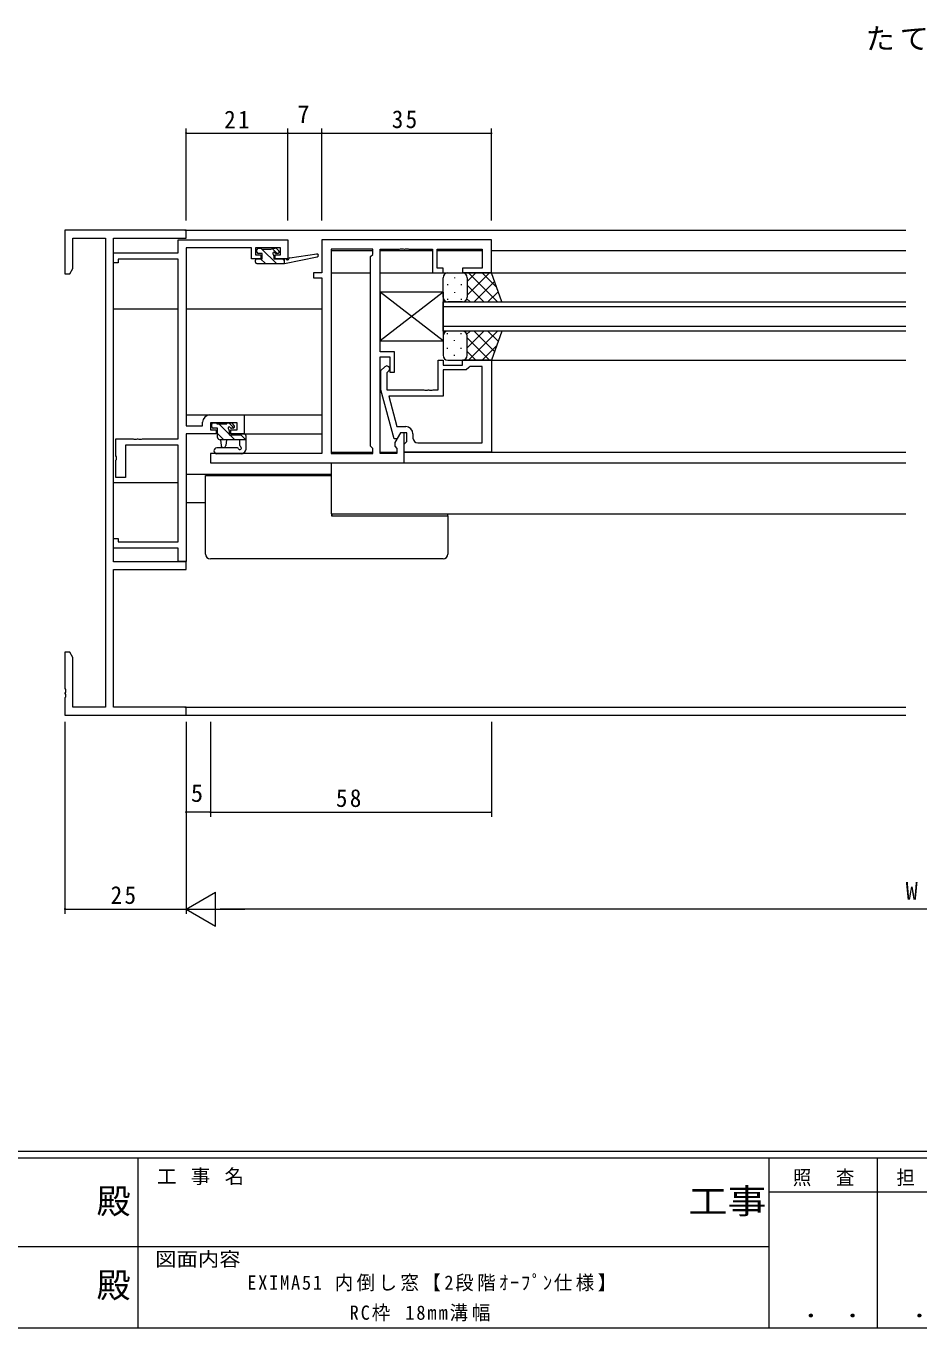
# Model space of a CAD drawing. Units: millimetres on the paper. Extents: x -420 to 373, y -297 to 267.
# Drawn here: x -55.7 to 128.5, y -297 to -28.5 of the extents above; entities that cross this region are included whole.
import ezdxf
from ezdxf.enums import TextEntityAlignment as Align

# ---------------------------------------------------------------- set-up
doc = ezdxf.new("R2010")
doc.units = ezdxf.units.MM
for name, color, linetype, lineweight in [('0-1_YKK_ZWAK', 7, 'Continuous', 9), ('0-3_YKK_11', 7, 'Continuous', 9), ('0-4_YKK_12', 2, 'Continuous', 9), ('0-5_YKK_13', 4, 'Continuous', 9), ('0-6_YKK_D', 6, 'Continuous', 9)]:
    doc.layers.add(name, color=color, linetype=linetype, lineweight=lineweight)
doc.layers.add('0-2_USER1', color=3, linetype='Continuous')
doc.styles.add('ＭＳ ゴシック', font='')
doc.styles.get('ＭＳ ゴシック').set_extended_font_data('MS Gothic')

msp = doc.modelspace()

# ---------------------------------------------------------------- linework, layer by layer
at = {"layer": '0-1_YKK_ZWAK'}
for p, q in [((352.3, -260.6), (-417.7, -260.6)), ((314.5, -262), (-417.7, -262)), ((-32.7, -262), (-32.7, -297)), ((97.5, -262), (97.5, -297)), ((119.9, -262), (119.9, -297)), ((165.684, -268.999), (97.5, -268.999)), ((-160.1, -280.199), (-31.3, -280.199)), ((-31.3, -280.199), (97.5, -280.199)), ((-417.7, -297), (314.5, -297))]:
    msp.add_line(p, q, dxfattribs=at)
at = {"layer": '0-3_YKK_11'}
for p, q in [((-47.7, -70.6), (-47.7, -79.6)), ((-22.7, -70.6), (-47.7, -70.6)), ((-46.07, -78.508), (-46.07, -72.23)), ((-46.07, -72.23), (-39.33, -72.23)), ((-39.33, -72.23), (-39.33, -168.97)), ((-37.7, -72.23), (-22.7, -72.23)), ((-37.7, -138.97), (-37.7, -72.23)), ((-22.7, -72.23), (-22.7, -70.6)), ((-24.33, -75.3), (-24.33, -72.6)), ((-24.33, -72.6), (-1.7, -72.6)), ((-9.2, -74.23), (-22.7, -74.23)), ((-22.7, -74.23), (-22.7, -110.97)), ((-1.7, -72.6), (-1.7, -76.5)), ((5.3, -72.6), (5.3, -79.4)), ((40.3, -72.6), (5.3, -72.6)), ((15.8, -74.53), (7.23, -74.53)), ((7.23, -74.53), (7.23, -116.67)), ((7.23, -74.53), (7.23, -116.67)), ((17.3, -95.7), (17.3, -74.53)), ((23.258, -74.53), (28.1, -74.53)), ((28.1, -74.53), (28.1, -79.4)), ((29.1, -74.53), (38.37, -74.53)), ((29.1, -78.4), (29.1, -74.53)), ((38.37, -74.53), (38.37, -78.4)), ((40.3, -79.4), (40.3, -72.6)), ((-37.7, -75.3), (-24.33, -75.3)), ((-36.7, -76.6), (-36.7, -77.3)), ((-24.33, -76.6), (-36.7, -76.6)), ((-24.33, -113.6), (-24.33, -76.6)), ((-1.7, -76.5), (-4.3, -76.5)), ((15.37, -115.17), (15.37, -76.03)), ((5.3, -80.4), (5.3, -116.67)), ((20.3, -95.7), (17.3, -95.7)), ((20.3, -99.9), (20.3, -95.7)), ((17.3, -96.7), (19.3, -96.7)), ((17.3, -116.67), (17.3, -96.7)), ((19.3, -96.7), (19.3, -99.9)), ((29.3, -97.4), (30.3, -97.4)), ((29.3, -103.5), (29.3, -97.4)), ((30.3, -97.4), (30.3, -98.4)), ((30.3, -98.4), (34.3, -98.4)), ((34.3, -97.4), (40.3, -97.4)), ((34.3, -98.4), (34.3, -97.4)), ((38.37, -114.47), (38.37, -98.7)), ((40.3, -97.4), (40.3, -116.4)), ((19.3, -99.9), (20.3, -99.9)), ((35.1, -99.4), (30.3, -99.4)), ((30.3, -99.4), (30.3, -104.8)), ((20.207, -113.6), (17.5, -103.496)), ((18.7, -103.5), (26.342, -103.5)), ((19.092, -104.8), (20.78, -111.1)), ((30.3, -104.8), (19.092, -104.8)), ((-17.8, -108.7), (-10.7, -108.7)), ((-10.7, -108.7), (-10.7, -112.6)), ((-22.7, -110.97), (-19.3, -110.97)), ((-16.5, -112.6), (-22.7, -112.6)), ((-22.7, -112.6), (-22.7, -138.9)), ((-19.3, -110.97), (-19.3, -110.2)), ((-12.2, -110.33), (-17.67, -110.33)), ((-17.67, -110.33), (-17.67, -111.8)), ((-12.2, -111.8), (-12.2, -110.33)), ((20.78, -111.1), (22.6, -111.1)), ((24.1, -112.6), (24.1, -113.47)), ((-35.2, -114.9), (-35.2, -121.6)), ((-24.33, -114.9), (-35.2, -114.9)), ((-31.742, -113.6), (-24.33, -113.6)), ((-24.33, -134.9), (-24.33, -114.9)), ((-37.2, -121.6), (-37.2, -118.058)), ((-17.7, -116.67), (-17.7, -118.6)), ((5.3, -116.67), (-17.7, -116.67)), ((7.23, -116.67), (15.8, -116.67)), ((40.3, -116.4), (22.3, -116.4)), ((-17.7, -118.6), (22.3, -118.6)), ((-35.2, -121.6), (-37.2, -121.6)), ((-37.7, -134.2), (-36.7, -134.2)), ((-37.7, -136.2), (-37.7, -134.2)), ((-36.7, -134.2), (-36.7, -134.9)), ((-24.33, -136.2), (-37.7, -136.2)), ((-36.7, -134.9), (-24.33, -134.9)), ((-22.7, -138.97), (-37.7, -138.97)), ((-37.7, -168.97), (-37.7, -140.6)), ((-47.7, -157.6), (-47.7, -165.141)), ((-46.07, -168.97), (-46.07, -158.691)), ((-47.7, -167.058), (-47.7, -170.6)), ((-39.33, -168.97), (-46.07, -168.97)), ((-47.7, -170.6), (-22.7, -170.6))]:
    msp.add_line(p, q, dxfattribs=at)
for points in [[(-4.3, -76.5), (-4.3, -75.7), (-3.2, -75.7), (-3.2, -74.23), (-8.4, -74.23), (-8.4, -75.7), (-7.3, -75.7), (-7.3, -76.5), (-9.2, -76.5), (-9.2, -74.23)], [(15.37, -76.03), (15.8, -75.6), (15.8, -74.53)], [(17.3, -74.53), (21.342, -74.53), (21.525, -74.41), (22.075, -74.41), (22.258, -74.53), (22.342, -74.53), (22.525, -74.41), (23.075, -74.41), (23.258, -74.53)], [(-36.7, -77.3), (-37.7, -77.3), (-37.7, -75.3)], [(-47.7, -79.6), (-46.7, -79.6), (-46.07, -78.508)], [(5.3, -79.4), (3.6, -79.4), (3.6, -80.4), (5.3, -80.4)], [(28.1, -79.4), (30.3, -79.4), (30.3, -78.4), (29.1, -78.4)], [(38.37, -78.4), (34.3, -78.4), (34.3, -79.4), (40.3, -79.4)], [(17.5, -103.496), (17.5, -99.551), (18.276, -98.775)], [(25.1, -114.47), (38.37, -114.47), (38.37, -98.7)], [(38.37, -98.7), (35.8, -98.7), (35.6, -98.9), (35.1, -99.4)], [(19.124, -99.624), (18.7, -100.048), (18.7, -103.5)], [(26.342, -103.5), (26.525, -103.62), (27.075, -103.62), (27.258, -103.5), (27.342, -103.5), (27.525, -103.62), (28.075, -103.62), (28.258, -103.5), (29.3, -103.5)], [(-17.67, -111.8), (-16.5, -111.8), (-16.5, -112.6)], [(-10.7, -112.6), (-13.5, -112.6), (-13.5, -111.8), (-12.2, -111.8)], [(22.3, -118.6), (22.3, -112.4), (21.5, -112.4), (20.37, -114.357), (20.37, -115.17), (20.8, -115.6), (20.8, -116.67), (17.3, -116.67)], [(22.3, -116.4), (22.3, -114.7), (22.6, -114.4), (22.8, -114.2), (22.8, -112.4), (21.5, -112.4), (20.807, -113.6), (20.207, -113.6)], [(-37.2, -118.058), (-37.08, -117.875), (-37.08, -117.325), (-37.2, -117.141), (-37.2, -113.6), (-33.658, -113.6), (-33.475, -113.72), (-32.925, -113.72), (-32.742, -113.6), (-32.658, -113.6), (-32.475, -113.72), (-31.925, -113.72), (-31.742, -113.6)], [(15.8, -116.67), (15.8, -115.6), (15.37, -115.17)], [(-22.7, -138.9), (-24.33, -138.9), (-24.33, -136.2)], [(-37.7, -140.6), (-22.7, -140.6), (-22.7, -138.97)], [(-46.07, -158.691), (-46.7, -157.6), (-47.7, -157.6)], [(-47.7, -165.141), (-47.58, -165.325), (-47.58, -165.875), (-47.7, -166.058), (-47.7, -166.141), (-47.58, -166.325), (-47.58, -166.875), (-47.7, -167.058)], [(-22.7, -170.6), (-22.7, -168.97), (-37.7, -168.97)]]:
    msp.add_lwpolyline(points, dxfattribs=at)
for centre, radius, start, end in [((18.7, -99.2), 0.6, 314.99998, 135), ((-17.8, -110.2), 1.5, 90, 179.99998), ((22.6, -112.6), 1.5, 0, 89.99998), ((25.1, -113.47), 1, 180, 269.99998)]:
    msp.add_arc(centre, radius, start, end, dxfattribs=at)
at = {"layer": '0-4_YKK_12'}
for p, q in [((-23, -70.6), (125.8, -70.6)), ((7.232, -74.8), (15.799, -74.8)), ((17.302, -74.8), (28.099, -74.8)), ((29.102, -74.8), (38.369, -74.8)), ((40.3, -74.8), (125.8, -74.8)), ((7.23, -79.4), (15.37, -79.4)), ((17.3, -79.4), (125.8, -79.4)), ((30.299, -91.4), (30.299, -85.4)), ((30.299, -85.4), (125.8, -85.4)), ((-37.7, -86.8), (-24.33, -86.8)), ((-22.7, -86.8), (5.3, -86.8)), ((125.8, -86.4), (30.299, -86.4)), ((30.299, -90.4), (125.8, -90.4)), ((125.8, -91.4), (30.299, -91.4)), ((29.6, -97.4), (30, -97.4)), ((40, -97.4), (125.8, -97.4)), ((-22.7, -108.7), (5.3, -108.7)), ((-11, -112.6), (5.3, -112.6)), ((7.232, -116.4), (15.799, -116.4)), ((17.302, -116.4), (20.799, -116.4)), ((22.3, -116.4), (125.8, -116.4)), ((7.23, -118.6), (7.23, -129.1)), ((22, -118.6), (125.8, -118.6)), ((-37.7, -122.6), (-24.33, -122.6)), ((-22.7, -120.9), (7.23, -120.9)), ((-22.7, -126.778), (-18.7, -126.778)), ((7.23, -129.1), (125.8, -129.1)), ((-23, -168.97), (125.8, -168.97)), ((-23, -170.6), (125.8, -170.6))]:
    msp.add_line(p, q, dxfattribs=at)
at = {"layer": '0-5_YKK_13'}
for p, q in [((-8.1, -75.1), (-8.1, -74.6)), ((-7.8, -74.3), (-7.3, -74.3)), ((-7.282, -74.3), (-7.101, -74.482)), ((-7.1, -74.5), (-5.1, -74.5)), ((-7.083, -74.5), (-4.083, -77.5)), ((-5.007, -74.331), (-3.938, -75.4)), ((-4.9, -74.3), (-4.3, -74.3)), ((-4.088, -74.387), (-3.588, -74.887)), ((-8.4, -77.2), (-8.4, -76.8)), ((-8.1, -76.5), (-7, -76.5)), ((-8.1, -77.5), (-2.402, -77.5)), ((-7, -75.4), (-7.8, -75.4)), ((-7.328, -76.5), (-6.328, -77.5)), ((-7, -76.5), (-7, -75.4)), ((-4.6, -75.861), (-4.6, -76.5)), ((-4.6, -76.5), (-2.402, -76.5)), ((-3.8, -75.4), (-4.139, -75.4)), ((-2.838, -76.5), (-2.402, -76.936)), ((-2.402, -77.5), (4.359, -76.093)), ((-2.402, -76.5), (-2.315, -76.485)), ((-2.402, -77.5), (-2.402, -76.5)), ((-1.288, -76.326), (4.254, -75.503)), ((30.3, -84.4), (30.3, -80.4)), ((31.3, -79.4), (34.3, -79.4)), ((32.663, -80.32), (32.663, -80.52)), ((40.3, -79.4), (34.3, -79.4)), ((35.3, -81.192), (37.092, -79.4)), ((35.3, -84.021), (39.92, -79.4)), ((35.3, -80.4), (35.3, -84)), ((35.568, -79.4), (41.568, -85.4)), ((38.397, -79.4), (41.357, -82.361)), ((42.443, -85.4), (40.3, -79.4)), ((31.249, -81.735), (31.249, -81.935)), ((34.078, -81.735), (34.078, -81.935)), ((35.3, -80.8), (35.3, -84.4)), ((35.3, -81.961), (38.74, -85.4)), ((36.749, -85.4), (40.944, -81.205)), ((17.3, -83.4), (17.3, -93.4)), ((30.3, -93.4), (17.3, -83.4)), ((30.3, -83.4), (17.3, -83.4)), ((30.3, -83.4), (30.3, -93.4)), ((31.249, -84.765), (31.249, -84.965)), ((34.3, -85.4), (31.3, -85.4)), ((32.663, -83.35), (32.663, -83.55)), ((34.078, -84.765), (34.078, -84.965)), ((34.3, -85.4), (42.443, -85.4)), ((35.243, -84.732), (35.911, -85.4)), ((39.577, -85.4), (41.689, -83.289)), ((30.3, -92.4), (30.3, -96.4)), ((31.248, -92.035), (31.248, -91.835)), ((34.3, -91.4), (31.3, -91.4)), ((32.663, -93.45), (32.663, -93.25)), ((34.078, -92.035), (34.078, -91.835)), ((42.443, -91.4), (34.3, -91.4)), ((35.243, -92.068), (35.911, -91.4)), ((35.3, -94.84), (38.74, -91.4)), ((35.3, -96), (35.3, -92.4)), ((35.3, -92.78), (39.92, -97.4)), ((35.3, -96.4), (35.3, -92.8)), ((35.568, -97.4), (41.568, -91.4)), ((36.749, -91.4), (40.944, -95.596)), ((39.577, -91.4), (41.689, -93.512)), ((42.443, -91.4), (40.3, -97.4)), ((31.248, -95.065), (31.248, -94.865)), ((32.663, -96.48), (32.663, -96.28)), ((34.078, -95.065), (34.078, -94.865)), ((35.3, -95.609), (37.092, -97.4)), ((38.397, -97.4), (41.357, -94.44)), ((31.3, -97.4), (34.3, -97.4)), ((40.3, -97.4), (34.3, -97.4)), ((-17.4, -111.13), (-17.4, -110.63)), ((-17.1, -110.33), (-16.6, -110.33)), ((-16.2, -111.43), (-17.1, -111.43)), ((-16.4, -110.53), (-14.3, -110.53)), ((-16.2, -113.33), (-16.2, -111.43)), ((-16.2, -112.529), (-14.9, -113.83)), ((-15.955, -110.53), (-13.8, -112.684)), ((-14.1, -110.33), (-13.5, -110.33)), ((-13.909, -110.33), (-12.85, -111.389)), ((-13.8, -111.891), (-13.8, -112.83)), ((-13, -111.43), (-13.339, -111.43)), ((-13.288, -110.417), (-12.788, -110.917)), ((-11.485, -112.754), (-10.409, -113.83)), ((-11.3, -112.63), (-10.7, -112.63)), ((-10.4, -113.83), (-15.7, -113.83)), ((-15.6, -113.83), (-15.498, -114.974)), ((-14.4, -113.83), (-14.502, -114.974)), ((-13.8, -112.83), (-11.5, -112.83)), ((-13.655, -112.83), (-12.655, -113.83)), ((-11.6, -115.01), (-11.6, -113.83)), ((-10.4, -112.93), (-10.4, -115.892)), ((-12.136, -115.5), (-16.384, -115.5)), ((-11.205, -116.7), (-16.384, -116.7)), ((-11.015, -116.632), (-10.584, -116.28)), ((-18.7, -121.2), (-17.7, -121.2)), ((-18.7, -137.4), (-18.7, -121.2)), ((-17.7, -121.2), (7.23, -121.2)), ((7.3, -129.1), (7.3, -129.5)), ((7.3, -129.5), (30.3, -129.5)), ((31.3, -129.5), (31.3, -137.4)), ((30.3, -138.4), (-17.7, -138.4))]:
    msp.add_line(p, q, dxfattribs=at)
for points in [[(30.3, -83.4), (17.3, -93.4), (30.3, -93.4)], [(7.397, -129.5), (7.421, -129.399), (7.445, -129.1)], [(30.3, -129.5), (31.3, -129.5), (31.3, -129.1)]]:
    msp.add_lwpolyline(points, dxfattribs=at)
for centre, radius, start, end in [((-7.8, -74.6), 0.3, 90, 180), ((-7.8, -75.1), 0.3, 180, 270), ((-7.3, -74.5), 0.2, 0, 90), ((-4.9, -74.5), 0.2, 90, 180), ((-4.6, -75.4), 0.25, 33.05573, 236.94426), ((-4.3, -74.6), 0.3, 45, 90), ((-3.8, -75.1), 0.3, 270, 45), ((-8.1, -76.8), 0.3, 90, 180), ((-8.1, -77.2), 0.3, 180, 270), ((-4.9, -75.861), 0.3, 0, 56.94426), ((-4.139, -75.1), 0.3, 213.05573, 270), ((-2.267, -76.782), 0.3, 39.19753, 99.19753), ((-1.802, -76.402), 0.3, 219.19753, 338.44934), ((-1.244, -76.623), 0.3, 98.44934, 158.44934), ((4.298, -75.8), 0.3, 281.7498, 98.44934), ((31.3, -80.4), 1, 90, 180), ((34.3, -80.4), 1, 0, 90), ((34.3, -80.4), 1, 0, 90), ((31.3, -84.4), 1, 180, 270), ((34.3, -84.4), 1, 270, 0), ((34.3, -84.4), 1, 270, 0), ((31.3, -92.4), 1, 90, 180), ((34.3, -92.4), 1, 0, 90), ((34.3, -92.4), 1, 0, 90), ((31.3, -96.4), 1, 180, 270), ((34.3, -96.4), 1, 270, 0), ((34.3, -96.4), 1, 270, 0), ((-17.1, -110.63), 0.3, 90, 180), ((-17.1, -111.13), 0.3, 180, 270), ((-16.6, -110.53), 0.2, 0, 90), ((-14.1, -110.53), 0.2, 90, 180), ((-13.8, -111.43), 0.25, 33.05573, 236.94426), ((-14.1, -111.891), 0.3, 0, 56.94426), ((-13.339, -111.13), 0.3, 213.05573, 270), ((-13.5, -110.63), 0.3, 45, 90), ((-13, -111.13), 0.3, 270, 44.99998), ((-11.3, -112.83), 0.2, 89.99998, 180), ((-10.7, -112.93), 0.3, 0, 90), ((-15.7, -113.33), 0.5, 180, 270), ((-15, -114.93), 0.5, 185.09206, 354.90793), ((-11.6, -115.53), 0.3, 206.74368, 59.99998), ((-11.3, -115.01), 0.3, 180, 239.99998), ((-16.384, -116.1), 0.6, 90, 270), ((-12.136, -115.8), 0.3, 26.74368, 90), ((-11.205, -116.4), 0.3, 270, 309.23453), ((-10.9, -115.892), 0.5, 309.23453, 0), ((-17.7, -137.4), 1, 180, 270), ((30.3, -137.4), 1, 270, 0)]:
    msp.add_arc(centre, radius, start, end, dxfattribs=at)
at = {"layer": '0-6_YKK_D'}
for p, q in [((-22.7, -68.6), (-22.7, -49.6)), ((-22.7, -50.6), (-1.7, -50.6)), ((-1.7, -68.6), (-1.7, -49.6)), ((-1.7, -68.6), (-1.7, -49.6)), ((-1.7, -50.6), (5.3, -50.6)), ((5.3, -68.6), (5.3, -49.6)), ((5.3, -68.6), (5.3, -49.6)), ((5.3, -50.6), (40.3, -50.6)), ((40.3, -68.6), (40.3, -49.6)), ((-47.7, -171.97), (-47.7, -211.6)), ((-22.7, -171.97), (-22.7, -191.6)), ((-22.7, -171.97), (-22.7, -211.6)), ((-22.7, -171.97), (-22.7, -211.6)), ((-17.7, -171.97), (-17.7, -191.6)), ((-17.7, -171.97), (-17.7, -191.6)), ((40.3, -171.97), (40.3, -191.6)), ((-17.7, -190.6), (-22.7, -190.6)), ((-17.7, -190.6), (40.3, -190.6)), ((-22.7, -210.6), (-16.638, -207.1)), ((-16.638, -214.1), (-16.638, -207.1)), ((-47.7, -210.6), (-22.7, -210.6)), ((-22.7, -210.6), (-16.638, -214.1)), ((-22.7, -210.6), (-10.576, -210.6)), ((270.3, -210.6), (-15.7, -210.6))]:
    msp.add_line(p, q, dxfattribs=at)
for centre, start, end in [((-22.7, -50.6), 0, 180), ((-22.7, -50.6), 180, 0), ((-1.7, -50.6), 0, 180), ((-1.7, -50.6), 0, 180), ((-1.7, -50.6), 180, 0), ((-1.7, -50.6), 180, 0), ((5.3, -50.6), 0, 180), ((5.3, -50.6), 0, 180), ((5.3, -50.6), 180, 0), ((5.3, -50.6), 180, 0), ((40.3, -50.6), 0, 180), ((40.3, -50.6), 180, 0), ((-22.7, -190.6), 0, 180), ((-22.7, -190.6), 180, 0), ((-17.7, -190.6), 0, 180), ((-17.7, -190.6), 0, 180), ((-17.7, -190.6), 180, 0), ((-17.7, -190.6), 180, 0), ((40.3, -190.6), 0, 180), ((40.3, -190.6), 180, 0), ((-47.7, -210.6), 0, 180), ((-47.7, -210.6), 180, 0)]:
    msp.add_arc(centre, 0.106, start, end, dxfattribs=at)

# ---------------------------------------------------------------- texts
at = {"layer": '0-1_YKK_ZWAK', "color": 2, "style": 'ＭＳ ゴシック'}
for p in [(-41.182, -274.956), (-41.182, -292.278)]:
    msp.add_text('殿', height=5.132, dxfattribs=at).set_placement(p, align=Align.BOTTOM_LEFT)
at = {"layer": '0-1_YKK_ZWAK', "color": 2, "style": 'ＭＳ ゴシック', "width": 1.15}
msp.add_text('工事', height=5.132, dxfattribs=at).set_placement((80.931, -274.956), align=Align.BOTTOM_LEFT)
at = {"layer": '0-1_YKK_ZWAK', "style": 'ＭＳ ゴシック', "width": 1.1}
msp.add_text('図面内容', height=2.933, dxfattribs=at).set_placement((-29.083, -285.148), align=Align.BOTTOM_LEFT)
at = {"layer": '0-1_YKK_ZWAK', "color": 3, "style": 'ＭＳ ゴシック', "width": 1.15}
for p in [(101.955, -295.946), (124.355, -295.946)]:
    msp.add_text(' ． ．', height=3.666, dxfattribs=at).set_placement(p, align=Align.BOTTOM_LEFT)
at = {"layer": '0-1_YKK_ZWAK', "char_height": 2.933, "attachment_point": 7, "style": 'ＭＳ ゴシック'}
for s, insert in [('\\T1.16;工\\~事\\~名', (-28.688, -267.533)), ('\\T1.17;\\W0.95;照\\~\\~査', (102.489, -267.78)), ('\\T1.17;\\W0.95;担\\~\\~当', (123.855, -267.78))]:
    msp.add_mtext(s, dxfattribs=dict(at, insert=insert))
at = {"layer": '0-2_USER1', "insert": (117.493, -33.755), "char_height": 4.399, "attachment_point": 7, "style": 'ＭＳ ゴシック'}
msp.add_mtext('\\T1.17;たて骨', dxfattribs=at)
at = {"layer": '0-2_USER1', "color": 7, "char_height": 2.933, "attachment_point": 7, "style": 'ＭＳ ゴシック'}
for s, insert in [('\\T1.19;\\W0.95;EXIMA51\\~内倒し窓【2段階ｵｰﾌﾟﾝ仕様】', (-10.092, -289.449)), ('\\T1.21;\\W0.95;RC枠\\~18mm溝幅', (11.017, -295.625))]:
    msp.add_mtext(s, dxfattribs=dict(at, insert=insert))
at = {"layer": '0-6_YKK_D', "color": 3, "style": 'ＭＳ ゴシック'}
for s, p in [('7', (0.253, -49.6)), ('5', (-21.711, -189.6)), ('W', (125.765, -209.8))]:
    msp.add_text(s, height=3.666, dxfattribs=at).set_placement(p, align=Align.BOTTOM_LEFT)
at = {"layer": '0-6_YKK_D', "color": 3, "char_height": 3.666, "attachment_point": 7, "style": 'ＭＳ ゴシック'}
for s, insert in [('\\T1.21;\\W0.95;21', (-14.856, -49.6)), ('\\T1.21;\\W0.95;35', (19.73, -49.6)), ('\\T1.21;\\W0.95;58', (8.206, -189.6)), ('\\T1.21;\\W0.95;25', (-38.282, -209.6))]:
    msp.add_mtext(s, dxfattribs=dict(at, insert=insert))

doc.saveas('drawing.dxf')
